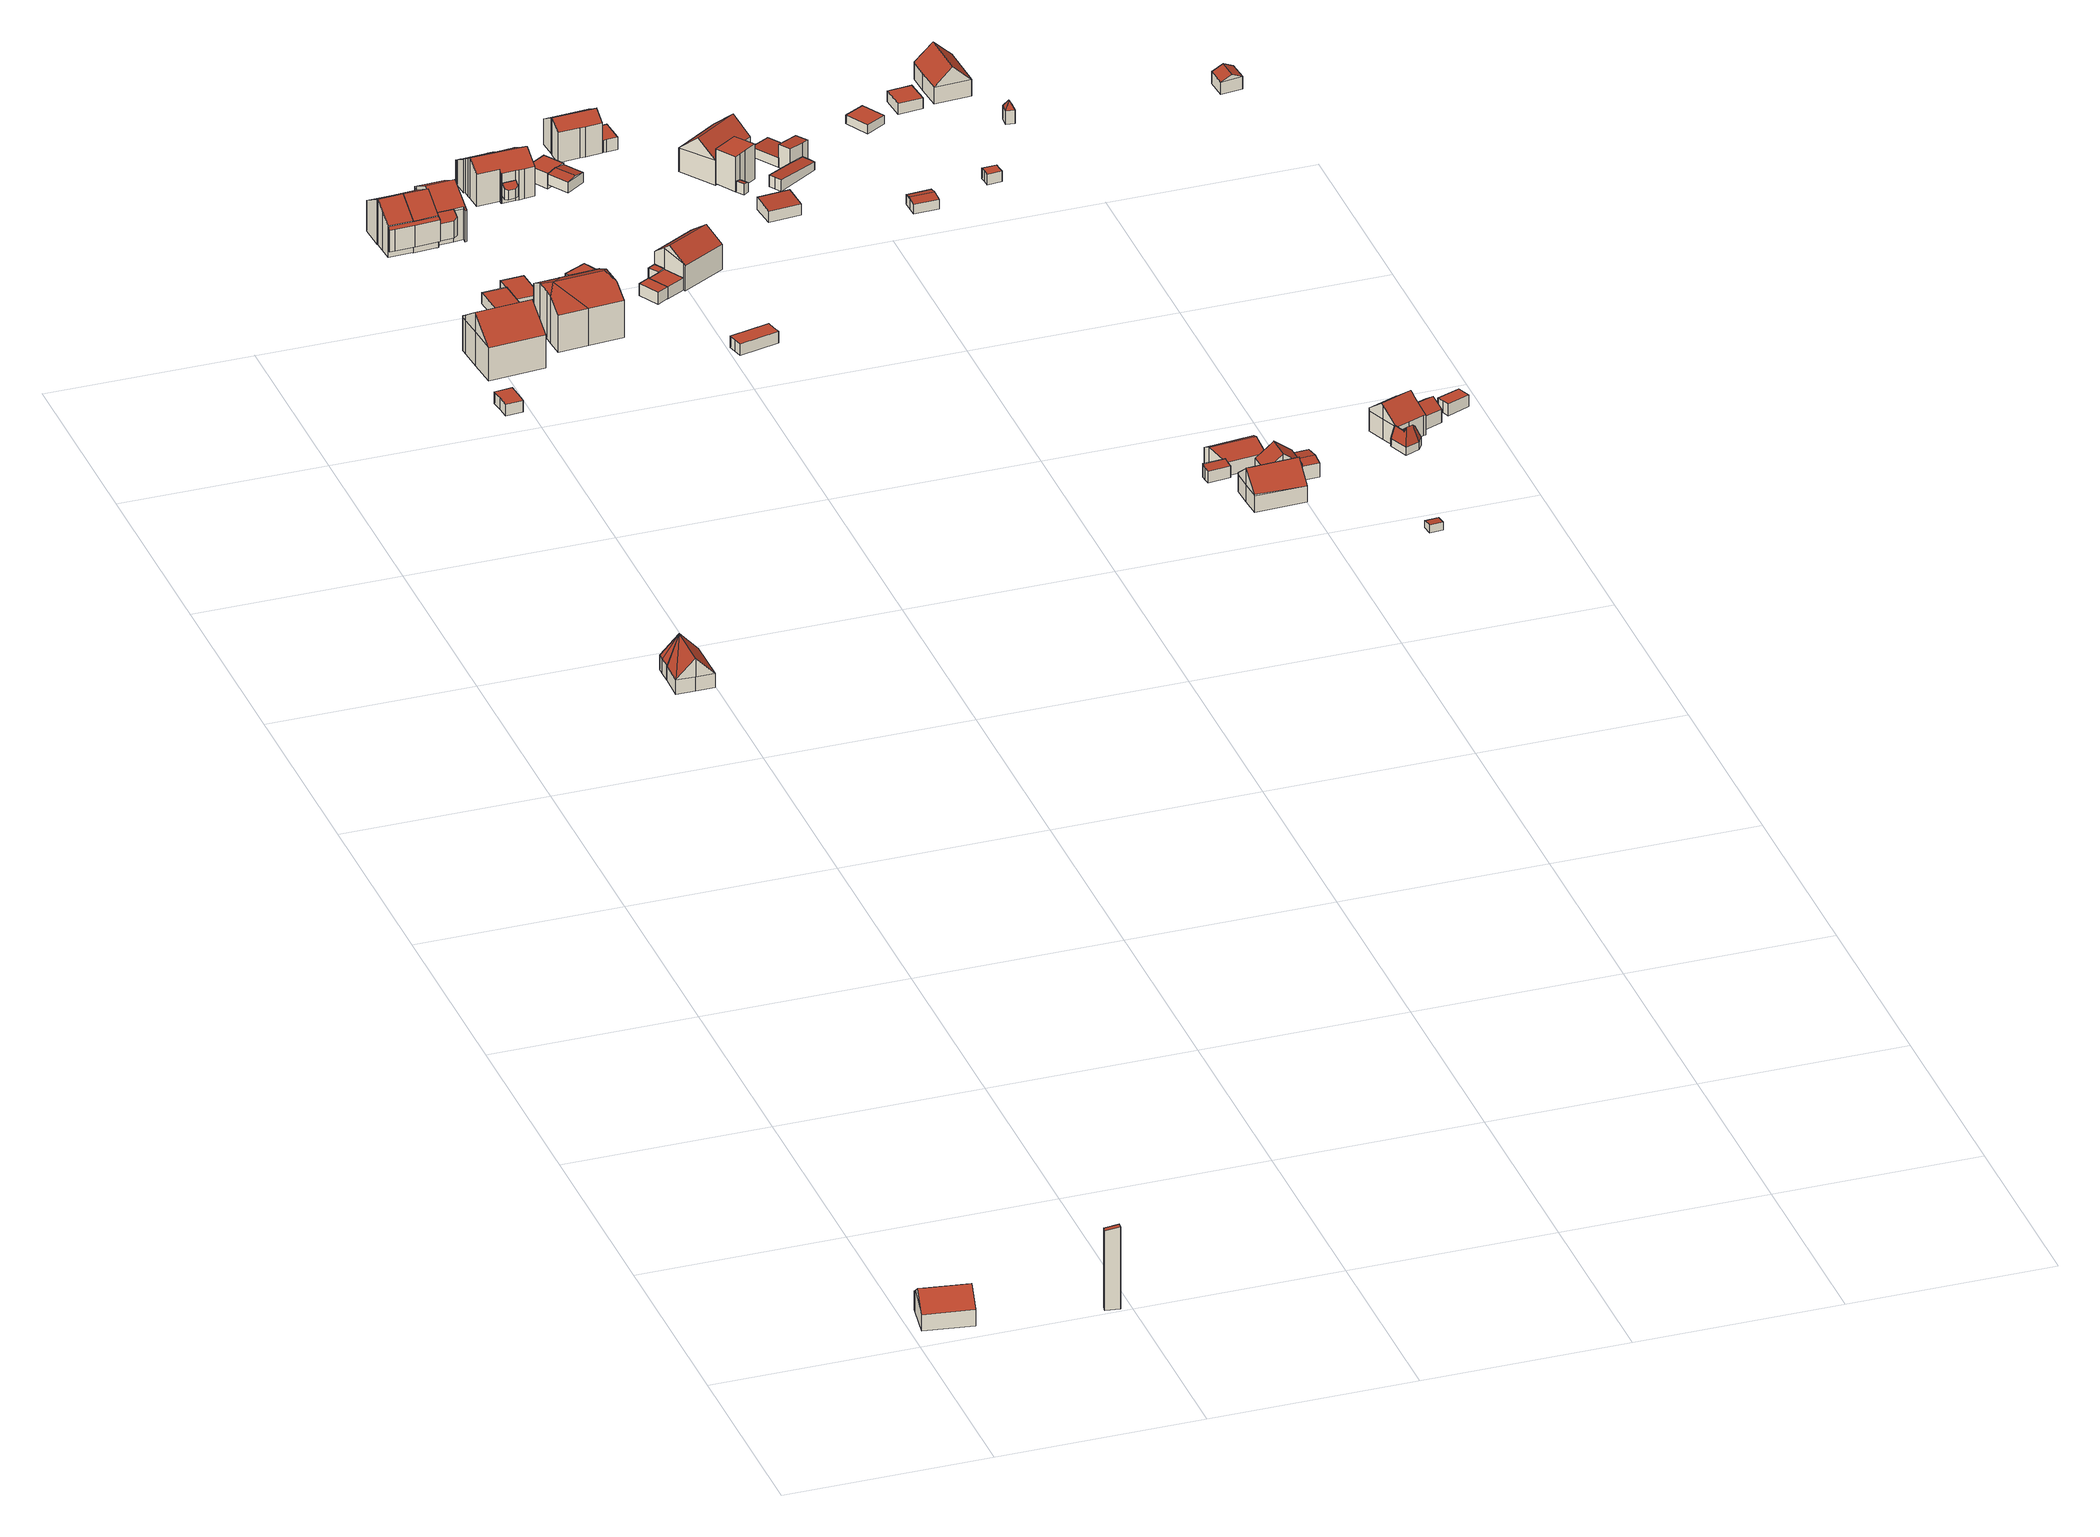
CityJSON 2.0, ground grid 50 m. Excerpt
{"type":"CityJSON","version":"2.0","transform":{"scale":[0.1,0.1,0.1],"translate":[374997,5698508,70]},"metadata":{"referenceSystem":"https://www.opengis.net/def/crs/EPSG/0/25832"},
"CityObjects":{
"building1":{"type":"Building","attributes":{"Gemeindeschluessel":"05911000","Geometrietyp2DReferenz":"3000","function":"31001_1010","roofType":"5000","measuredHeight":8.1,"storeysAboveGround":1},"address":[{"country":"Germany","locality":"Bochum","thoroughfareNumber":"151","thoroughfareName":"Rauendahlstr."}],"geometry":[{"type":"Solid","lod":"2","boundaries":[[[[0,1,2,3]],[[4,5,1,0]],[[6,7,5,4]],[[8,9,7,6]],[[3,2,9,8]],[[10,11,3,8]],[[6,4,0,11,10]],[[3,11,0]],[[6,10,8]],[[1,5,7,9,2]]]],"semantics":{"surfaces":[{"type":"WallSurface"},{"type":"RoofSurface"},{"type":"GroundSurface"}],"values":[[0,0,0,0,0,1,1,0,0,2]]}}]},
"building2":{"type":"Building","attributes":{"Gemeindeschluessel":"05911000","Geometrietyp2DReferenz":"3000","function":"31001_2523","roofType":"2100","measuredHeight":21.21},"geometry":[{"type":"Solid","lod":"2","boundaries":[[[[12,13,14,15]],[[16,17,13,12]],[[18,19,17,16]],[[15,14,19,18]],[[16,12,15,18]],[[13,17,19,14]]]],"semantics":{"surfaces":[{"type":"WallSurface"},{"type":"RoofSurface"},{"type":"GroundSurface"}],"values":[[0,0,0,0,1,2]]}}]},
"building3":{"type":"Building","attributes":{"Gemeindeschluessel":"05911000","Geometrietyp2DReferenz":"3000","function":"31001_1010","roofType":"5000","measuredHeight":8.54,"storeysAboveGround":1},"address":[{"country":"Germany","locality":"Bochum","thoroughfareNumber":"16","thoroughfareName":"Im Bergefeld"}],"geometry":[{"type":"Solid","lod":"2","boundaries":[[[[20,21,22,23]],[[24,25,21,20]],[[26,27,25,24]],[[28,29,27,26]],[[30,31,29,28]],[[32,33,31,30]],[[34,35,33,32]],[[36,37,35,34]],[[23,22,37,36]],[[38,23,36]],[[36,34,38]],[[38,34,32,39]],[[28,39,32,30]],[[39,28,26]],[[39,26,24]],[[39,24,20]],[[39,20,23]],[[23,38,39]],[[21,25,27,29,31,33,35,37,22]]]],"semantics":{"surfaces":[{"type":"WallSurface"},{"type":"RoofSurface"},{"type":"GroundSurface"}],"values":[[0,0,0,0,0,0,0,0,0,0,0,1,0,1,1,1,1,1,2]]}}]},
"building4":{"type":"Building","attributes":{"Gemeindeschluessel":"05911000","Geometrietyp2DReferenz":"3000","function":"31001_1313","roofType":"9999","measuredHeight":3,"storeysAboveGround":1},"geometry":[{"type":"Solid","lod":"2","boundaries":[[[[40,41,42,43,44,45]],[[43,46,47,44]],[[42,48,46,43]],[[41,49,48,42]],[[40,50,49,41]],[[45,51,50,40]],[[44,47,51,45]],[[46,48,49,50,51,47]]]],"semantics":{"surfaces":[{"type":"RoofSurface"},{"type":"WallSurface"},{"type":"GroundSurface"}],"values":[[0,1,1,1,1,1,1,2]]}}]},
"building5":{"type":"Building","attributes":{"Gemeindeschluessel":"05911000","Geometrietyp2DReferenz":"3000","function":"31001_1010","roofType":"3100","measuredHeight":13.69,"storeysAboveGround":2},"address":[{"country":"Germany","locality":"Bochum","thoroughfareNumber":"256","thoroughfareName":"Blankensteiner Str."}],"geometry":[{"type":"Solid","lod":"2","boundaries":[[[[52,53,54,55]],[[56,57,53,52]],[[58,59,57,56]],[[60,61,59,58]],[[62,63,61,60]],[[64,65,63,62]],[[66,67,65,64]],[[68,69,67,66]],[[55,54,69,68]],[[70,71,72,73,74,75,76]],[[77,74,73,78,60,58]],[[78,62,60]],[[78,73,72,64,62]],[[75,74,77,56,52]],[[77,58,56]],[[76,75,52,55]],[[72,71,66,64]],[[71,70,68,66]],[[70,76,55,68]],[[53,57,59,61,63,65,67,69,54]]]],"semantics":{"surfaces":[{"type":"WallSurface"},{"type":"RoofSurface"},{"type":"GroundSurface"}],"values":[[0,0,0,0,0,0,0,0,0,1,1,0,0,0,0,0,0,0,0,2]]}}]},
"building6":{"type":"Building","attributes":{"Gemeindeschluessel":"05911000","Geometrietyp2DReferenz":"3000","function":"31001_2463","roofType":"1000","measuredHeight":2.84,"storeysAboveGround":1},"geometry":[{"type":"Solid","lod":"2","boundaries":[[[[79,80,81,82]],[[83,84,80,79]],[[85,86,84,83]],[[87,88,86,85]],[[89,90,88,87]],[[82,81,90,89]],[[87,85,83,79,82,89]],[[80,84,86,88,90,81]]]],"semantics":{"surfaces":[{"type":"WallSurface"},{"type":"RoofSurface"},{"type":"GroundSurface"}],"values":[[0,0,0,0,0,0,1,2]]}}]},
"building7":{"type":"Building","attributes":{"Gemeindeschluessel":"05911000","Geometrietyp2DReferenz":"3000","function":"31001_1010","roofType":"3100","measuredHeight":11.72,"storeysAboveGround":2},"address":[{"country":"Germany","locality":"Bochum","thoroughfareNumber":"261","thoroughfareName":"Blankensteiner Str."}],"geometry":[{"type":"Solid","lod":"2","boundaries":[[[[91,92,93,94]],[[95,96,92,91]],[[97,98,96,95]],[[99,100,98,97]],[[101,102,100,99]],[[103,104,102,101]],[[105,106,104,103]],[[107,108,106,105]],[[94,93,108,107]],[[101,99,97,95,91,103]],[[94,107,105,103,91]],[[92,96,98,100,102,104,106,108,93]]]],"semantics":{"surfaces":[{"type":"WallSurface"},{"type":"RoofSurface"},{"type":"GroundSurface"}],"values":[[0,0,0,0,0,0,0,0,0,1,1,2]]}}]},
"building8":{"type":"Building","attributes":{"Gemeindeschluessel":"05911000","Geometrietyp2DReferenz":"3000","function":"51009_1610","roofType":"2100","measuredHeight":6.2},"geometry":[{"type":"Solid","lod":"2","boundaries":[[[[109,110,111,112]],[[113,114,110,109]],[[115,116,114,113]],[[117,118,116,115]],[[119,120,118,117]],[[121,122,120,119]],[[112,111,122,121]],[[119,117,115,113,109,112,121]],[[110,114,116,118,120,122,111]]]],"semantics":{"surfaces":[{"type":"WallSurface"},{"type":"RoofSurface"},{"type":"GroundSurface"}],"values":[[0,0,0,0,0,0,0,1,2]]}}]},
"building9":{"type":"Building","attributes":{"Gemeindeschluessel":"05911000","Geometrietyp2DReferenz":"3000","function":"31001_2463","roofType":"1000","measuredHeight":2.46,"storeysAboveGround":1},"geometry":[{"type":"Solid","lod":"2","boundaries":[[[[123,124,125,126]],[[127,128,124,123]],[[129,130,128,127]],[[126,125,130,129]],[[127,123,126,129]],[[124,128,130,125]]]],"semantics":{"surfaces":[{"type":"WallSurface"},{"type":"RoofSurface"},{"type":"GroundSurface"}],"values":[[0,0,0,0,1,2]]}}]},
"building10":{"type":"Building","attributes":{"Gemeindeschluessel":"05911000","Geometrietyp2DReferenz":"3000","function":"31001_1010","roofType":"5000","measuredHeight":11.9,"storeysAboveGround":2},"address":[{"country":"Germany","locality":"Bochum","thoroughfareNumber":"261a","thoroughfareName":"Blankensteiner Str."}],"geometry":[{"type":"Solid","lod":"2","boundaries":[[[[131,132,133,134]],[[135,136,132,131]],[[113,137,136,135]],[[101,138,137,113]],[[134,133,138,101]],[[139,103,113,135]],[[139,131,134,101,103]],[[113,103,101]],[[131,139,135]],[[132,136,137,138,133]]]],"semantics":{"surfaces":[{"type":"WallSurface"},{"type":"RoofSurface"},{"type":"GroundSurface"}],"values":[[0,0,0,0,0,1,1,0,0,2]]}}]},
"building11":{"type":"Building","attributes":{"Gemeindeschluessel":"05911000","Geometrietyp2DReferenz":"3000","function":"31001_1010","roofType":"2100","measuredHeight":5.93,"storeysAboveGround":1},"geometry":[{"type":"Solid","lod":"2","boundaries":[[[[140,141,142,143]],[[144,145,141,140]],[[146,147,145,144]],[[148,149,147,146]],[[150,151,149,148]],[[152,153,151,150]],[[154,155,153,152]],[[143,142,155,154]],[[152,150,148,146,144,140,143,154]],[[141,145,147,149,151,153,155,142]]]],"semantics":{"surfaces":[{"type":"WallSurface"},{"type":"RoofSurface"},{"type":"GroundSurface"}],"values":[[0,0,0,0,0,0,0,0,1,2]]}}]},
"building12":{"type":"Building","attributes":{"Gemeindeschluessel":"05911000","Geometrietyp2DReferenz":"3000","function":"31001_1010","roofType":"3300","measuredHeight":13.89,"storeysAboveGround":2},"address":[{"country":"Germany","locality":"Bochum","thoroughfareNumber":"258","thoroughfareName":"Blankensteiner Str."}],"geometry":[{"type":"Solid","lod":"2","boundaries":[[[[156,157,158,159]],[[160,161,157,156]],[[162,163,161,160]],[[164,165,163,162]],[[166,167,165,164]],[[168,169,167,166]],[[170,171,169,168]],[[172,173,171,170]],[[174,175,173,172]],[[176,177,175,174]],[[178,179,177,176]],[[180,181,179,178]],[[182,183,181,180]],[[184,185,183,182]],[[186,187,185,184]],[[159,158,187,186]],[[176,174,188,178]],[[159,186,189,156]],[[172,170,168,166,189,188,174]],[[164,162,160,156,189,166]],[[180,178,188,189,182]],[[184,182,189,186]],[[157,161,163,165,167,169,171,173,175,177,179,181,183,185,187,158]]]],"semantics":{"surfaces":[{"type":"WallSurface"},{"type":"RoofSurface"},{"type":"GroundSurface"}],"values":[[0,0,0,0,0,0,0,0,0,0,0,0,0,0,0,0,1,1,1,1,1,1,2]]}}]},
"building13":{"type":"Building","attributes":{"Gemeindeschluessel":"05911000","Geometrietyp2DReferenz":"3000","function":"31001_1010","roofType":"5000","measuredHeight":12.27,"storeysAboveGround":2},"address":[{"country":"Germany","locality":"Bochum","thoroughfareNumber":"261b","thoroughfareName":"Blankensteiner Str."}],"geometry":[{"type":"Solid","lod":"2","boundaries":[[[[190,191,192,193]],[[194,195,191,190]],[[196,197,195,194]],[[198,199,197,196]],[[200,201,199,198]],[[202,203,201,200]],[[204,205,203,202]],[[206,207,205,204]],[[146,208,207,206]],[[144,209,208,146]],[[210,211,209,144]],[[212,213,211,210]],[[214,215,213,212]],[[216,217,215,214]],[[193,192,217,216]],[[218,200,198,219,220,221,222,223,144,146,148,150]],[[224,225,226,227,221,220,228]],[[222,221,227,214,212]],[[227,226,216,214]],[[226,225,193,216]],[[225,224,190,193]],[[224,228,194,190]],[[228,220,219,196,194]],[[150,148,206,204]],[[148,146,206]],[[223,210,144]],[[223,222,212,210]],[[219,198,196]],[[218,202,200]],[[218,150,204,202]],[[191,195,197,199,201,203,205,207,208,209,211,213,215,217,192]]]],"semantics":{"surfaces":[{"type":"WallSurface"},{"type":"RoofSurface"},{"type":"GroundSurface"}],"values":[[0,0,0,0,0,0,0,0,0,0,0,0,0,0,0,1,1,0,0,0,0,0,0,0,0,0,0,0,0,0,2]]}}]},
"building14":{"type":"Building","attributes":{"Gemeindeschluessel":"05911000","Geometrietyp2DReferenz":"3000","function":"31001_2463","roofType":"1000","measuredHeight":2.85,"storeysAboveGround":1},"geometry":[{"type":"Solid","lod":"2","boundaries":[[[[229,230,231,232]],[[233,234,230,229]],[[235,236,234,233]],[[237,238,236,235]],[[232,231,238,237]],[[235,233,229,232,237]],[[230,234,236,238,231]]]],"semantics":{"surfaces":[{"type":"WallSurface"},{"type":"RoofSurface"},{"type":"GroundSurface"}],"values":[[0,0,0,0,0,1,2]]}}]},
"building15":{"type":"Building","attributes":{"Gemeindeschluessel":"05911000","Geometrietyp2DReferenz":"3000","function":"31001_2463","roofType":"1000","measuredHeight":3.05,"storeysAboveGround":1},"geometry":[{"type":"Solid","lod":"2","boundaries":[[[[239,240,241,242]],[[243,244,240,239]],[[245,246,244,243]],[[242,241,246,245]],[[243,239,242,245]],[[240,244,246,241]]]],"semantics":{"surfaces":[{"type":"WallSurface"},{"type":"RoofSurface"},{"type":"GroundSurface"}],"values":[[0,0,0,0,1,2]]}}]},
"building16":{"type":"Building","attributes":{"Gemeindeschluessel":"05911000","Geometrietyp2DReferenz":"3000","function":"31001_1010","roofType":"2100","measuredHeight":3.43,"storeysAboveGround":1},"geometry":[{"type":"Solid","lod":"2","boundaries":[[[[247,248,249,250]],[[251,252,248,247]],[[253,254,252,251]],[[255,256,254,253]],[[257,258,256,255]],[[250,249,258,257]],[[255,253,251,247,250,257]],[[248,252,254,256,258,249]]]],"semantics":{"surfaces":[{"type":"WallSurface"},{"type":"RoofSurface"},{"type":"GroundSurface"}],"values":[[0,0,0,0,0,0,1,2]]}}]},
"building17":{"type":"Building","attributes":{"Gemeindeschluessel":"05911000","Geometrietyp2DReferenz":"3000","function":"31001_1010","roofType":"2100","measuredHeight":7.32,"storeysAboveGround":1},"geometry":[{"type":"Solid","lod":"2","boundaries":[[[[259,260,261,262]],[[263,264,260,259]],[[265,266,264,263]],[[267,268,266,265]],[[269,270,268,267]],[[271,272,270,269]],[[273,274,272,271]],[[275,276,274,273]],[[277,278,276,275]],[[279,280,278,277]],[[281,282,280,279]],[[262,261,282,281]],[[279,277,275,273,271,269,267,265,263,259,262,281]],[[260,264,266,268,270,272,274,276,278,280,282,261]]]],"semantics":{"surfaces":[{"type":"WallSurface"},{"type":"RoofSurface"},{"type":"GroundSurface"}],"values":[[0,0,0,0,0,0,0,0,0,0,0,0,1,2]]}}]},
"building18":{"type":"Building","attributes":{"Gemeindeschluessel":"05911000","Geometrietyp2DReferenz":"3000","function":"31001_1010","roofType":"3100","measuredHeight":10.49,"storeysAboveGround":2},"address":[{"country":"Germany","locality":"Bochum","thoroughfareNumber":"263","thoroughfareName":"Blankensteiner Str."}],"geometry":[{"type":"Solid","lod":"2","boundaries":[[[[283,284,285,286]],[[263,287,284,283]],[[259,288,287,263]],[[262,289,288,259]],[[281,290,289,262]],[[291,292,290,281]],[[293,294,292,291]],[[295,296,294,293]],[[297,298,296,295]],[[299,300,298,297]],[[301,302,300,299]],[[303,304,302,301]],[[305,306,304,303]],[[307,308,306,305]],[[309,310,308,307]],[[311,312,310,309]],[[313,314,312,311]],[[315,316,314,313]],[[317,318,316,315]],[[319,320,318,317]],[[321,322,320,319]],[[323,324,322,321]],[[325,326,324,323]],[[286,285,326,325]],[[319,317,315,313,311,309,307,305,303,301,321]],[[299,297,295,293,291,281,262,259,263,283,286,325,323,321,301]],[[284,287,288,289,290,292,294,296,298,300,302,304,306,308,310,312,314,316,318,320,322,324,326,285]]]],"semantics":{"surfaces":[{"type":"WallSurface"},{"type":"RoofSurface"},{"type":"GroundSurface"}],"values":[[0,0,0,0,0,0,0,0,0,0,0,0,0,0,0,0,0,0,0,0,0,0,0,0,1,1,2]]}}]},
"building19":{"type":"Building","attributes":{"Gemeindeschluessel":"05911000","Geometrietyp2DReferenz":"3000","function":"51009_1610","roofType":"1000","measuredHeight":3.02},"geometry":[{"type":"Solid","lod":"2","boundaries":[[[[327,328,329,330]],[[331,332,328,327]],[[333,334,332,331]],[[330,329,334,333]],[[331,327,330,333]],[[328,332,334,329]]]],"semantics":{"surfaces":[{"type":"WallSurface"},{"type":"RoofSurface"},{"type":"GroundSurface"}],"values":[[0,0,0,0,1,2]]}}]},
"building20":{"type":"Building","attributes":{"Gemeindeschluessel":"05911000","Geometrietyp2DReferenz":"3000","function":"31001_1313","roofType":"9999","measuredHeight":3,"storeysAboveGround":1},"geometry":[{"type":"Solid","lod":"2","boundaries":[[[[335,336,337,338,339,340]],[[338,341,342,339]],[[337,343,341,338]],[[336,344,343,337]],[[335,345,344,336]],[[340,346,345,335]],[[339,342,346,340]],[[341,343,344,345,346,342]]]],"semantics":{"surfaces":[{"type":"RoofSurface"},{"type":"WallSurface"},{"type":"GroundSurface"}],"values":[[0,1,1,1,1,1,1,2]]}}]},
"building21":{"type":"Building","attributes":{"Gemeindeschluessel":"05911000","Geometrietyp2DReferenz":"3000","function":"31001_1010"},"address":[{"country":"Germany","locality":"Bochum","thoroughfareNumber":"264","thoroughfareName":"Blankensteiner Str."}],"children":["building21-1","building21-2"]},
"building21-1":{"type":"BuildingPart","attributes":{"roofType":"5000","measuredHeight":9.72,"storeysAboveGround":2},"parents":["building21"],"geometry":[{"type":"Solid","lod":"2","boundaries":[[[[347,348,349,350,351]],[[352,353,354,355,356]],[[357,358,353,352]],[[359,360,358,357]],[[351,350,360,359]],[[361,362,347,351,359]],[[361,357,352,356,362]],[[357,361,359]],[[347,362,356]],[[349,354,353,358,360,350]],[[348,347,356,355]],[[354,349,348,355]]]],"semantics":{"surfaces":[{"type":"WallSurface"},{"type":"RoofSurface"},{"type":"GroundSurface"},{"type":"ClosureSurface"}],"values":[[0,0,0,0,0,1,1,0,0,2,0,3]]}}]},
"building21-2":{"type":"BuildingPart","attributes":{"roofType":"1000","measuredHeight":3.1,"storeysAboveGround":2},"parents":["building21"],"geometry":[{"type":"Solid","lod":"2","boundaries":[[[[363,364,365,366]],[[367,368,364,363]],[[355,354,368,367]],[[366,365,349,348]],[[355,367,363,366,348]],[[364,368,354,349,365]],[[354,355,348,349]]]],"semantics":{"surfaces":[{"type":"WallSurface"},{"type":"RoofSurface"},{"type":"GroundSurface"},{"type":"ClosureSurface"}],"values":[[0,0,0,0,1,2,3]]}}]},
"building22":{"type":"Building","attributes":{"Gemeindeschluessel":"05911000","Geometrietyp2DReferenz":"3000","function":"31001_2463","roofType":"1000","measuredHeight":4.06,"storeysAboveGround":1},"geometry":[{"type":"Solid","lod":"2","boundaries":[[[[369,370,371,372]],[[373,374,370,369]],[[375,376,374,373]],[[372,371,376,375]],[[373,369,372,375]],[[370,374,376,371]]]],"semantics":{"surfaces":[{"type":"WallSurface"},{"type":"RoofSurface"},{"type":"GroundSurface"}],"values":[[0,0,0,0,1,2]]}}]},
"building23":{"type":"Building","attributes":{"Gemeindeschluessel":"05911000","Geometrietyp2DReferenz":"3000","function":"51009_1610","roofType":"3100","measuredHeight":3.13},"geometry":[{"type":"Solid","lod":"2","boundaries":[[[[377,378,379,380]],[[381,382,378,377]],[[383,384,382,381]],[[380,379,384,383]],[[377,385,381]],[[383,386,380]],[[380,386,385,377]],[[381,385,386,383]],[[378,382,384,379]]]],"semantics":{"surfaces":[{"type":"WallSurface"},{"type":"RoofSurface"},{"type":"GroundSurface"}],"values":[[0,0,0,0,0,0,1,1,2]]}}]},
"building24":{"type":"Building","attributes":{"Gemeindeschluessel":"05911000","Geometrietyp2DReferenz":"3000","function":"31001_1010","roofType":"3100","measuredHeight":9.85,"storeysAboveGround":2},"address":[{"country":"Germany","locality":"Bochum","thoroughfareNumber":"265","thoroughfareName":"Blankensteiner Str."}],"geometry":[{"type":"Solid","lod":"2","boundaries":[[[[387,388,389,390]],[[391,392,388,387]],[[393,394,392,391]],[[395,396,394,393]],[[397,398,396,395]],[[399,400,398,397]],[[401,402,400,399]],[[403,404,402,401]],[[405,406,404,403]],[[407,408,406,405]],[[409,410,408,407]],[[390,389,410,409]],[[403,401,399,397,395,393,391,405]],[[387,390,409,407,405,391]],[[388,392,394,396,398,400,402,404,406,408,410,389]]]],"semantics":{"surfaces":[{"type":"WallSurface"},{"type":"RoofSurface"},{"type":"GroundSurface"}],"values":[[0,0,0,0,0,0,0,0,0,0,0,0,1,1,2]]}}]},
"building25":{"type":"Building","attributes":{"Gemeindeschluessel":"05911000","Geometrietyp2DReferenz":"3000","function":"31001_2463","roofType":"1000","measuredHeight":3.24,"storeysAboveGround":1},"geometry":[{"type":"Solid","lod":"2","boundaries":[[[[411,412,413,414]],[[415,416,412,411]],[[417,418,416,415]],[[419,420,418,417]],[[421,422,420,419]],[[423,424,422,421]],[[425,426,424,423]],[[414,413,426,425]],[[423,421,419,417,415,411,414,425]],[[412,416,418,420,422,424,426,413]]]],"semantics":{"surfaces":[{"type":"WallSurface"},{"type":"RoofSurface"},{"type":"GroundSurface"}],"values":[[0,0,0,0,0,0,0,0,1,2]]}}]},
"building26":{"type":"Building","attributes":{"Gemeindeschluessel":"05911000","Geometrietyp2DReferenz":"3000","function":"31001_1010"},"children":["building26-1","building26-2"]},
"building26-1":{"type":"BuildingPart","attributes":{"roofType":"9999","measuredHeight":9},"parents":["building26"],"geometry":[{"type":"Solid","lod":"2","boundaries":[[[[427,428,429,430,431,432,433]],[[431,434,435,432]],[[430,436,434,431]],[[429,437,436,430]],[[428,438,437,429]],[[427,439,440,438,428]],[[439,427,433,441]],[[432,435,442,441,433]],[[442,440,439,441]],[[434,436,437,438,440,442,435]]]],"semantics":{"surfaces":[{"type":"RoofSurface"},{"type":"WallSurface"},{"type":"GroundSurface"}],"values":[[0,1,1,1,1,1,1,1,1,2]]}}]},
"building26-2":{"type":"BuildingPart","attributes":{"roofType":"2100","measuredHeight":2.75},"parents":["building26"],"geometry":[{"type":"Solid","lod":"2","boundaries":[[[[443,444,440,439]],[[445,446,444,443]],[[441,442,446,445]],[[443,439,441,445]],[[440,444,446,442]],[[440,442,441,439]]]],"semantics":{"surfaces":[{"type":"WallSurface"},{"type":"RoofSurface"},{"type":"GroundSurface"},{"type":"ClosureSurface"}],"values":[[0,0,0,1,2,3]]}}]},
"building27":{"type":"Building","attributes":{"Gemeindeschluessel":"05911000","Geometrietyp2DReferenz":"3000","function":"31001_1010","roofType":"5000","measuredHeight":10.55,"storeysAboveGround":1},"address":[{"country":"Germany","locality":"Bochum","thoroughfareNumber":"266","thoroughfareName":"Blankensteiner Str."}],"geometry":[{"type":"Solid","lod":"2","boundaries":[[[[447,448,449,450]],[[451,452,448,447]],[[453,454,452,451]],[[455,456,454,453]],[[450,449,456,455]],[[457,447,450,458]],[[451,457,458,455,453]],[[447,457,451]],[[455,458,450]],[[448,452,454,456,449]]]],"semantics":{"surfaces":[{"type":"WallSurface"},{"type":"RoofSurface"},{"type":"GroundSurface"}],"values":[[0,0,0,0,0,1,1,0,0,2]]}}]},
"building28":{"type":"Building","attributes":{"Gemeindeschluessel":"05911000","Geometrietyp2DReferenz":"3000","function":"31001_2463","roofType":"2100","measuredHeight":3.22,"storeysAboveGround":1},"geometry":[{"type":"Solid","lod":"2","boundaries":[[[[459,460,461,462]],[[463,464,460,459]],[[465,466,464,463]],[[462,461,466,465]],[[463,459,462,465]],[[460,464,466,461]]]],"semantics":{"surfaces":[{"type":"WallSurface"},{"type":"RoofSurface"},{"type":"GroundSurface"}],"values":[[0,0,0,0,1,2]]}}]},
"building29":{"type":"Building","attributes":{"Gemeindeschluessel":"05911000","Geometrietyp2DReferenz":"3000","function":"31001_2463","roofType":"1000","measuredHeight":2.34,"storeysAboveGround":1},"geometry":[{"type":"Solid","lod":"2","boundaries":[[[[467,468,469,470]],[[471,472,468,467]],[[473,474,472,471]],[[475,476,474,473]],[[477,478,476,475]],[[470,469,478,477]],[[475,473,471,467,470,477]],[[468,472,474,476,478,469]]]],"semantics":{"surfaces":[{"type":"WallSurface"},{"type":"RoofSurface"},{"type":"GroundSurface"}],"values":[[0,0,0,0,0,0,1,2]]}}]},
"building30":{"type":"Building","attributes":{"Gemeindeschluessel":"05911000","Geometrietyp2DReferenz":"3000","function":"31001_2723","roofType":"2100","measuredHeight":3,"storeysAboveGround":1},"geometry":[{"type":"Solid","lod":"2","boundaries":[[[[479,480,481,482]],[[483,484,480,479]],[[485,486,484,483]],[[487,488,486,485]],[[489,490,488,487]],[[491,492,490,489]],[[482,481,492,491]],[[489,487,485,483,479,482,491]],[[480,484,486,488,490,492,481]]]],"semantics":{"surfaces":[{"type":"WallSurface"},{"type":"RoofSurface"},{"type":"GroundSurface"}],"values":[[0,0,0,0,0,0,0,1,2]]}}]},
"building31":{"type":"Building","attributes":{"Gemeindeschluessel":"05911000","Geometrietyp2DReferenz":"3000","function":"31001_2463","roofType":"2100","measuredHeight":2.54,"storeysAboveGround":1},"geometry":[{"type":"Solid","lod":"2","boundaries":[[[[493,494,495,496]],[[497,498,494,493]],[[499,500,498,497]],[[496,495,500,499]],[[497,493,496,499]],[[494,498,500,495]]]],"semantics":{"surfaces":[{"type":"WallSurface"},{"type":"RoofSurface"},{"type":"GroundSurface"}],"values":[[0,0,0,0,1,2]]}}]},
"building32":{"type":"Building","attributes":{"Gemeindeschluessel":"05911000","Geometrietyp2DReferenz":"3000","function":"51009_1610","roofType":"2100","measuredHeight":6},"geometry":[{"type":"Solid","lod":"2","boundaries":[[[[501,494,502,503]],[[504,495,494,501]],[[505,506,495,504]],[[507,508,506,505]],[[503,502,508,507]],[[505,504,501,503,507]],[[494,495,506,508,502]]]],"semantics":{"surfaces":[{"type":"WallSurface"},{"type":"RoofSurface"},{"type":"GroundSurface"}],"values":[[0,0,0,0,0,1,2]]}}]},
"building33":{"type":"Building","attributes":{"Gemeindeschluessel":"05911000","Geometrietyp2DReferenz":"3000","function":"31001_1313","roofType":"2100","measuredHeight":3.42,"storeysAboveGround":1},"geometry":[{"type":"Solid","lod":"2","boundaries":[[[[509,510,511,512]],[[513,514,510,509]],[[515,516,514,513]],[[517,518,516,515]],[[519,520,518,517]],[[512,511,520,519]],[[517,515,513,509,512,519]],[[510,514,516,518,520,511]]]],"semantics":{"surfaces":[{"type":"WallSurface"},{"type":"RoofSurface"},{"type":"GroundSurface"}],"values":[[0,0,0,0,0,0,1,2]]}}]},
"building34":{"type":"Building","attributes":{"Gemeindeschluessel":"05911000","Geometrietyp2DReferenz":"3000","function":"31001_1010","roofType":"5000","measuredHeight":8.72,"storeysAboveGround":1},"address":[{"country":"Germany","locality":"Bochum","thoroughfareNumber":"31","thoroughfareName":"Im Bergefeld"}],"geometry":[{"type":"Solid","lod":"2","boundaries":[[[[521,522,523,524]],[[525,526,522,521]],[[527,528,526,525]],[[529,530,528,527]],[[531,532,530,529]],[[533,534,532,531]],[[535,536,534,533]],[[537,538,536,535]],[[524,523,538,537]],[[531,539,540,541,542]],[[543,544,545,546,541,540,547,548]],[[548,547,527,525]],[[547,540,539,529,527]],[[542,541,546,535,533]],[[546,545,537,535]],[[545,544,524,537]],[[544,543,521,524]],[[543,548,525,521]],[[539,531,529]],[[542,533,531]],[[522,526,528,530,532,534,536,538,523]]]],"semantics":{"surfaces":[{"type":"WallSurface"},{"type":"RoofSurface"},{"type":"GroundSurface"}],"values":[[0,0,0,0,0,0,0,0,0,1,1,0,0,0,0,0,0,0,0,0,2]]}}]},
"building35":{"type":"Building","attributes":{"Gemeindeschluessel":"05911000","Geometrietyp2DReferenz":"3000","function":"31001_1313","roofType":"5000","measuredHeight":2.84,"storeysAboveGround":1},"geometry":[{"type":"Solid","lod":"2","boundaries":[[[[549,550,551,552]],[[553,554,550,549]],[[555,556,554,553]],[[557,558,556,555]],[[559,560,558,557]],[[552,551,560,559]],[[553,561,562,563,564,555]],[[562,552,559,563]],[[564,563,559,557]],[[564,557,555]],[[561,553,549]],[[562,561,549,552]],[[550,554,556,558,560,551]]]],"semantics":{"surfaces":[{"type":"WallSurface"},{"type":"RoofSurface"},{"type":"GroundSurface"}],"values":[[0,0,0,0,0,0,1,1,0,0,0,0,2]]}}]},
"building36":{"type":"Building","attributes":{"Gemeindeschluessel":"05911000","Geometrietyp2DReferenz":"3000","function":"51009_1610","roofType":"3100","measuredHeight":5.08},"geometry":[{"type":"Solid","lod":"2","boundaries":[[[[565,566,567,568]],[[569,570,566,565]],[[571,572,570,569]],[[573,574,572,571]],[[575,576,574,573]],[[577,578,576,575]],[[579,580,578,577]],[[568,567,580,579]],[[573,571,569,575]],[[565,568,579,577,575,569]],[[566,570,572,574,576,578,580,567]]]],"semantics":{"surfaces":[{"type":"WallSurface"},{"type":"RoofSurface"},{"type":"GroundSurface"}],"values":[[0,0,0,0,0,0,0,0,1,1,2]]}}]},
"building37":{"type":"Building","attributes":{"Gemeindeschluessel":"05911000","Geometrietyp2DReferenz":"3000","function":"31001_1010","roofType":"5000","measuredHeight":7.75,"storeysAboveGround":1},"geometry":[{"type":"Solid","lod":"2","boundaries":[[[[581,582,583,584]],[[585,586,582,581]],[[587,588,586,585]],[[589,590,588,587]],[[591,592,590,589]],[[593,594,592,591]],[[595,596,594,593]],[[584,583,596,595]],[[597,598,599,600,601,602]],[[595,593,603,599,598,604]],[[600,599,603,591,589]],[[603,593,591]],[[604,598,597,581,584]],[[604,584,595]],[[601,600,589,587]],[[602,601,587,585]],[[597,602,585,581]],[[582,586,588,590,592,594,596,583]]]],"semantics":{"surfaces":[{"type":"WallSurface"},{"type":"RoofSurface"},{"type":"GroundSurface"}],"values":[[0,0,0,0,0,0,0,0,1,1,0,0,0,0,0,0,0,2]]}}]},
"building38":{"type":"Building","attributes":{"Gemeindeschluessel":"05911000","Geometrietyp2DReferenz":"3000","function":"31001_2463","roofType":"1000","measuredHeight":2.27,"storeysAboveGround":1},"geometry":[{"type":"Solid","lod":"2","boundaries":[[[[605,606,607,608]],[[609,610,606,605]],[[611,612,610,609]],[[608,607,612,611]],[[609,605,608,611]],[[606,610,612,607]]]],"semantics":{"surfaces":[{"type":"WallSurface"},{"type":"RoofSurface"},{"type":"GroundSurface"}],"values":[[0,0,0,0,1,2]]}}]},
"building39":{"type":"Building","attributes":{"Gemeindeschluessel":"05911000","Geometrietyp2DReferenz":"3000","function":"31001_2463","roofType":"3100","measuredHeight":4.2,"storeysAboveGround":1},"geometry":[{"type":"Solid","lod":"2","boundaries":[[[[613,614,615,616]],[[617,618,614,613]],[[619,620,618,617]],[[616,615,620,619]],[[613,621,617]],[[619,622,616]],[[616,622,621,613]],[[617,621,622,619]],[[614,618,620,615]]]],"semantics":{"surfaces":[{"type":"WallSurface"},{"type":"RoofSurface"},{"type":"GroundSurface"}],"values":[[0,0,0,0,0,0,1,1,2]]}}]},
"building40":{"type":"Building","attributes":{"Gemeindeschluessel":"05911000","Geometrietyp2DReferenz":"3000","function":"31001_1313","roofType":"1000","measuredHeight":2.66,"storeysAboveGround":1},"geometry":[{"type":"Solid","lod":"2","boundaries":[[[[623,624,625,626]],[[627,628,624,623]],[[629,630,628,627]],[[631,632,630,629]],[[633,634,632,631]],[[626,625,634,633]],[[631,629,627,623,626,633]],[[624,628,630,632,634,625]]]],"semantics":{"surfaces":[{"type":"WallSurface"},{"type":"RoofSurface"},{"type":"GroundSurface"}],"values":[[0,0,0,0,0,0,1,2]]}}]},
"building41":{"type":"Building","attributes":{"Gemeindeschluessel":"05911000","Geometrietyp2DReferenz":"3000","function":"31001_2463","roofType":"1000","measuredHeight":2.72,"storeysAboveGround":1},"geometry":[{"type":"Solid","lod":"2","boundaries":[[[[635,636,637,638]],[[639,640,636,635]],[[641,642,640,639]],[[638,637,642,641]],[[639,635,638,641]],[[636,640,642,637]]]],"semantics":{"surfaces":[{"type":"WallSurface"},{"type":"RoofSurface"},{"type":"GroundSurface"}],"values":[[0,0,0,0,1,2]]}}]},
"building42":{"type":"Building","attributes":{"Gemeindeschluessel":"05911000","Geometrietyp2DReferenz":"3000","function":"31001_2723","roofType":"2100","measuredHeight":2.09,"storeysAboveGround":1},"geometry":[{"type":"Solid","lod":"2","boundaries":[[[[643,644,645,646]],[[647,648,644,643]],[[649,650,648,647]],[[646,645,650,649]],[[647,643,646,649]],[[644,648,650,645]]]],"semantics":{"surfaces":[{"type":"WallSurface"},{"type":"RoofSurface"},{"type":"GroundSurface"}],"values":[[0,0,0,0,1,2]]}}]},
"building43":{"type":"Building","attributes":{"Gemeindeschluessel":"05911000","Geometrietyp2DReferenz":"3000","function":"31001_1010","roofType":"5000","measuredHeight":8.55,"storeysAboveGround":1},"address":[{"country":"Germany","locality":"Bochum","thoroughfareNumber":"272a","thoroughfareName":"Blankensteiner Str."}],"geometry":[{"type":"Solid","lod":"2","boundaries":[[[[651,652,653,654]],[[655,656,652,651]],[[657,658,656,655]],[[659,660,658,657]],[[661,662,660,659]],[[654,653,662,661]],[[663,664,654,661,659,665]],[[666,663,665,667,668]],[[668,667,657,655]],[[667,665,659,657]],[[666,668,655,651]],[[664,663,666,651,654]],[[652,656,658,660,662,653]]]],"semantics":{"surfaces":[{"type":"WallSurface"},{"type":"RoofSurface"},{"type":"GroundSurface"}],"values":[[0,0,0,0,0,0,1,1,0,0,0,0,2]]}}]},
"building44":{"type":"Building","attributes":{"Gemeindeschluessel":"05911000","Geometrietyp2DReferenz":"3000","function":"31001_1010"},"children":["building44-1","building44-2"]},
"building44-1":{"type":"BuildingPart","attributes":{"roofType":"3100","measuredHeight":3.59,"storeysAboveGround":1},"parents":["building44"],"geometry":[{"type":"Solid","lod":"2","boundaries":[[[[669,670,671,672]],[[673,674,675,670,669]],[[669,676,673]],[[677,678,679,672]],[[672,679,676,669]],[[673,676,679,678]],[[670,675,680,671]],[[674,673,678,681]],[[680,675,674,681]],[[681,678,677]],[[671,680,681,677,672]]]],"semantics":{"surfaces":[{"type":"WallSurface"},{"type":"RoofSurface"},{"type":"GroundSurface"},{"type":"ClosureSurface"}],"values":[[0,0,0,0,1,1,2,0,3,0,3]]}}]},
"building44-2":{"type":"BuildingPart","attributes":{"roofType":"5000","measuredHeight":5.95,"storeysAboveGround":1},"parents":["building44"],"geometry":[{"type":"Solid","lod":"2","boundaries":[[[[682,683,684,685]],[[686,672,671,683,682]],[[687,688,675,674]],[[689,690,688,687]],[[691,692,690,689]],[[685,684,692,691]],[[693,691,689,694]],[[694,689,687,695]],[[687,674,695]],[[693,694,695,674,681,696]],[[696,681,677,686,697]],[[697,686,682]],[[682,685,697]],[[696,697,685,691,693]],[[683,671,680,675,688,690,692,684]],[[672,686,677]],[[671,672,677,681,680]],[[680,681,674,675]]]],"semantics":{"surfaces":[{"type":"WallSurface"},{"type":"RoofSurface"},{"type":"GroundSurface"},{"type":"ClosureSurface"}],"values":[[0,0,0,0,0,0,1,1,1,1,1,0,0,1,2,0,3,3]]}}]},
"building45":{"type":"Building","attributes":{"Gemeindeschluessel":"05911000","Geometrietyp2DReferenz":"3000","function":"31001_1313","roofType":"5000","measuredHeight":5.39,"storeysAboveGround":1},"geometry":[{"type":"Solid","lod":"2","boundaries":[[[[698,699,700,701]],[[702,703,699,698]],[[704,705,703,702]],[[701,700,705,704]],[[706,704,702,707]],[[702,698,707]],[[707,698,701,706]],[[701,704,706]],[[699,703,705,700]]]],"semantics":{"surfaces":[{"type":"WallSurface"},{"type":"RoofSurface"},{"type":"GroundSurface"}],"values":[[0,0,0,0,1,1,1,1,2]]}}]},
"building46":{"type":"Building","attributes":{"Gemeindeschluessel":"05911000","Geometrietyp2DReferenz":"3000","function":"31001_1010","roofType":"3100","measuredHeight":9.07,"storeysAboveGround":1},"address":[{"country":"Germany","locality":"Bochum","thoroughfareNumber":"35","thoroughfareName":"Im Bergefeld"}],"geometry":[{"type":"Solid","lod":"2","boundaries":[[[[708,709,710,711]],[[712,713,709,708]],[[714,715,713,712]],[[716,717,715,714]],[[718,719,717,716]],[[720,721,719,718]],[[722,723,721,720]],[[724,725,723,722]],[[726,727,725,724]],[[728,729,727,726]],[[730,731,729,728]],[[732,733,731,730]],[[711,710,733,732]],[[734,735,736,737,738,739]],[[724,722,720,740,741,742,736,735,743,728,726]],[[743,730,728]],[[743,735,734,732,730]],[[737,736,742,714,712]],[[742,741,716,714]],[[741,740,718,716]],[[740,720,718]],[[738,737,712,708]],[[739,738,708,711]],[[734,739,711,732]],[[709,713,715,717,719,721,723,725,727,729,731,733,710]]]],"semantics":{"surfaces":[{"type":"WallSurface"},{"type":"RoofSurface"},{"type":"GroundSurface"}],"values":[[0,0,0,0,0,0,0,0,0,0,0,0,0,1,1,0,0,0,0,0,0,0,0,0,2]]}}]},
"building47":{"type":"Building","attributes":{"Gemeindeschluessel":"05911000","Geometrietyp2DReferenz":"3000","function":"31001_1010","roofType":"5000","measuredHeight":5.34,"storeysAboveGround":1},"geometry":[{"type":"Solid","lod":"2","boundaries":[[[[744,745,746,747]],[[748,749,745,744]],[[750,751,749,748]],[[752,753,751,750]],[[754,755,753,752]],[[756,757,755,754]],[[747,746,757,756]],[[758,759,760,761,762]],[[762,761,763,750,748,764]],[[763,761,760,754,752]],[[763,752,750]],[[764,748,744]],[[758,762,764,744,747]],[[760,759,756,754]],[[759,758,747,756]],[[745,749,751,753,755,757,746]]]],"semantics":{"surfaces":[{"type":"WallSurface"},{"type":"RoofSurface"},{"type":"GroundSurface"}],"values":[[0,0,0,0,0,0,0,1,1,0,0,0,0,0,0,2]]}}]},
"building48":{"type":"Building","attributes":{"Gemeindeschluessel":"05911000","Geometrietyp2DReferenz":"3000","function":"31001_1313","roofType":"9999","measuredHeight":3,"storeysAboveGround":1},"geometry":[{"type":"Solid","lod":"2","boundaries":[[[[765,766,767,768,769,770]],[[768,771,772,769]],[[767,773,771,768]],[[766,774,773,767]],[[765,775,774,766]],[[770,776,775,765]],[[769,772,776,770]],[[771,773,774,775,776,772]]]],"semantics":{"surfaces":[{"type":"RoofSurface"},{"type":"WallSurface"},{"type":"GroundSurface"}],"values":[[0,1,1,1,1,1,1,2]]}}]},
"building49":{"type":"Building","attributes":{"Gemeindeschluessel":"05911000","Geometrietyp2DReferenz":"3000","function":"51009_1611","roofType":"3100","measuredHeight":4.5},"geometry":[{"type":"Solid","lod":"2","boundaries":[[[[777,778,779,780]],[[781,782,778,777]],[[783,784,782,781]],[[780,779,784,783]],[[777,785,781]],[[783,786,780]],[[780,786,785,777]],[[781,785,786,783]],[[778,782,784,779]]]],"semantics":{"surfaces":[{"type":"WallSurface"},{"type":"RoofSurface"},{"type":"GroundSurface"}],"values":[[0,0,0,0,0,0,1,1,2]]}}]}
},
"vertices":[
[39,145,64],[39,145,8],[26,64,8],[26,64,50],[41,158,55],[41,158,8],[161,139,55],[161,139,8],[147,46,50],[147,46,8],[154,94,89],[34,113,89],
[474,17,224],[474,17,12],[439,22,12],[439,22,218],[472,3,224],[472,3,12],[437,8,218],[437,8,12],
[49,1852,706],[49,1852,669],[48,1790,669],[48,1790,706],[49,1855,706],[49,1855,669],[49,1885,706],[49,1885,669],[49,1903,706],[49,1903,669],[95,1902,706],[95,1902,669],[140,1902,706],[140,1902,669],[140,1789,706],[140,1789,669],[94,1789,706],[94,1789,669],[94,1789,754],[95,1902,754],
[15,2846,824],[57,2850,824],[55,2880,824],[52,2909,824],[9,2905,824],[12,2876,824],[52,2909,794],[9,2905,794],[55,2880,794],[57,2850,794],[15,2846,794],[12,2876,794],
[157,3161,875],[157,3161,789],[68,3154,789],[68,3154,875],[163,3090,875],[163,3090,789],[169,3019,875],[169,3019,789],[31,3008,875],[31,3008,789],[25,3079,875],[25,3079,789],[21,3134,875],[21,3134,789],[20,3147,875],[20,3147,789],[20,3150,875],[20,3150,789],[20,3150,879],[20,3147,882],[21,3134,890],[25,3082,926],[163,3093,926],[157,3161,879],[68,3154,879],[163,3090,924],[25,3079,924],
[123,3319,822],[123,3319,794],[135,3178,794],[135,3178,822],[183,3323,822],[183,3323,794],[190,3234,822],[190,3234,794],[193,3183,822],[193,3183,794],[156,3180,822],[156,3180,794],
[11,3697,870],[11,3697,752],[12,3673,752],[12,3673,855],[10,3700,868],[10,3700,752],[7,3762,831],[7,3762,752],[67,3765,830],[67,3765,752],[71,3703,868],[71,3703,752],[71,3700,870],[71,3700,752],[74,3641,834],[74,3641,752],[14,3639,834],[14,3639,752],
[14,3639,833],[14,3639,772],[15,3629,772],[15,3629,828],[74,3641,833],[74,3641,772],[134,3644,834],[134,3644,772],[135,3634,828],[135,3634,772],[75,3631,828],[75,3631,772],[27,3629,828],[27,3629,772],
[238,3366,817],[238,3366,792],[181,3362,792],[181,3362,817],[245,3278,817],[245,3278,792],[187,3274,817],[187,3274,792],
[127,3769,831],[127,3769,751],[67,3765,751],[67,3765,831],[134,3644,833],[134,3644,751],[74,3641,751],[71,3703,751],[131,3704,870],
[134,3644,824],[134,3644,774],[135,3634,774],[135,3634,818],[134,3650,827],[134,3650,774],[137,3650,827],[137,3650,774],[137,3660,833],[137,3660,774],[176,3662,833],[176,3662,774],[178,3643,821],[178,3643,774],[168,3636,818],[168,3636,774],
[222,3208,890],[222,3208,768],[225,3173,768],[225,3173,890],[220,3245,869],[220,3245,768],[284,3250,869],[284,3250,768],[283,3256,866],[283,3256,768],[290,3256,866],[290,3256,768],[314,3258,866],[314,3258,768],[314,3252,869],[314,3252,768],[378,3257,869],[378,3257,768],[381,3219,890],[381,3219,768],[383,3186,890],[383,3186,768],[385,3160,890],[385,3160,768],[388,3118,864],[388,3118,768],[302,3112,864],[302,3112,768],[229,3106,864],[229,3106,768],[226,3148,890],[226,3148,768],[366,3186,907],[242,3177,907],
[200,3726,827],[200,3726,747],[197,3786,747],[197,3786,827],[200,3724,827],[200,3724,747],[204,3655,827],[204,3655,747],[204,3654,827],[204,3654,747],[201,3654,827],[201,3654,747],[200,3664,827],[200,3664,747],[176,3662,827],[176,3662,747],[137,3660,827],[137,3660,747],[137,3650,747],[134,3650,747],[133,3660,827],[133,3660,747],[131,3706,827],[131,3706,747],[127,3769,827],[127,3769,747],[127,3782,827],[127,3782,747],[200,3664,833],[204,3655,828],[200,3723,869],[130,3719,869],[131,3706,862],[133,3660,833],[200,3726,867],[197,3786,832],[127,3782,832],[127,3769,840],[200,3724,869],
[386,3382,810],[386,3382,781],[332,3355,781],[332,3355,810],[393,3367,810],[393,3367,781],[412,3328,810],[412,3328,781],[359,3302,810],[359,3302,781],
[499,3273,812],[499,3273,781],[471,3257,781],[471,3257,812],[527,3223,812],[527,3223,781],[499,3207,812],[499,3207,781],
[332,3764,795],[332,3764,768],[339,3760,768],[339,3760,792],[331,3780,802],[331,3780,768],[364,3782,802],[364,3782,768],[364,3766,795],[364,3766,768],[357,3761,792],[357,3761,768],
[270,3888,814],[270,3888,743],[271,3883,743],[271,3883,817],[267,3887,814],[267,3887,743],[266,3899,806],[266,3899,743],[267,3908,801],[267,3908,743],[275,3916,796],[275,3916,743],[283,3918,795],[283,3918,743],[338,3922,795],[338,3922,743],[346,3920,796],[346,3920,743],[355,3913,801],[355,3913,743],[357,3904,806],[357,3904,743],[358,3888,817],[358,3888,743],
[263,3887,814],[263,3887,749],[265,3849,749],[265,3849,837],[267,3887,749],[270,3888,749],[271,3883,749],[358,3888,749],[399,3891,817],[399,3891,749],[399,3895,814],[399,3895,749],[403,3895,814],[403,3895,749],[405,3858,836],[405,3858,749],[406,3840,847],[406,3840,749],[407,3829,854],[407,3829,749],[409,3796,833],[409,3796,749],[410,3785,826],[410,3785,749],[385,3783,826],[385,3783,749],[372,3782,826],[372,3782,749],[364,3782,826],[364,3782,749],[331,3780,826],[331,3780,749],[329,3780,826],[329,3780,749],[329,3789,832],[329,3789,749],[273,3785,832],[273,3785,749],[271,3822,854],[271,3822,749],[270,3832,847],[270,3832,749],[269,3850,837],[269,3850,749],
[531,3324,812],[531,3324,782],[513,3314,782],[513,3314,812],[545,3299,812],[545,3299,782],[528,3289,812],[528,3289,782],
[622,3008,768],[720,3030,768],[715,3050,768],[711,3069,768],[613,3047,768],[618,3028,768],[711,3069,738],[613,3047,738],[715,3050,738],[720,3030,738],[622,3008,738],[618,3028,738],
[573,3249,848],[573,3249,811],[573,3249,780],[575,3244,780],[575,3244,844],[531,3324,845],[531,3324,780],[545,3299,780],[545,3299,811],[545,3299,866],[638,3384,845],[638,3384,780],[683,3304,844],[683,3304,780],[660,3345,878],[553,3285,878],
[499,3273,811],[499,3273,780],[527,3223,780],[527,3223,811],[528,3289,811],[528,3289,780],
[467,3889,785],[467,3889,745],[420,3859,745],[420,3859,785],[497,3842,785],[497,3842,745],[449,3812,785],[449,3812,745],
[527,3794,782],[527,3794,756],[497,3842,756],[497,3842,782],[480,3763,783],[480,3763,756],[449,3812,783],[449,3812,756],[503,3778,788],[472,3826,788],
[516,3933,808],[516,3933,730],[568,3936,730],[568,3936,808],[514,3966,828],[514,3966,730],[514,3976,822],[514,3976,730],[511,4018,796],[511,4018,730],[620,4025,796],[620,4025,730],[622,3996,814],[622,3996,730],[623,3981,823],[623,3981,730],[619,3981,823],[619,3981,730],[620,3972,828],[620,3972,730],[622,3940,808],[622,3940,730],[582,3937,808],[582,3937,730],
[622,3940,766],[622,3940,734],[622,3935,734],[622,3935,766],[619,3981,766],[619,3981,734],[623,3981,766],[623,3981,734],[622,3996,766],[622,3996,734],[653,3998,766],[653,3998,734],[657,3937,766],[657,3937,734],[631,3935,766],[631,3935,734],
[854,3676,832],[870,3687,832],[899,3706,832],[867,3753,832],[839,3734,832],[810,3715,832],[841,3667,832],[839,3734,742],[810,3715,742],[867,3753,742],[899,3706,742],[870,3687,742],[854,3676,766],[854,3676,742],[841,3667,770],[841,3667,742],
[867,3658,766],[867,3658,742],[854,3649,770],[854,3649,742],
[860,3871,798],[860,3871,737],[753,3799,737],[753,3799,798],[916,3786,802],[916,3786,737],[867,3753,802],[867,3753,737],[810,3715,802],[810,3715,737],[890,3826,843],[783,3755,843],
[949,3535,765],[949,3535,736],[943,3597,736],[943,3597,768],[870,3528,765],[870,3528,736],[864,3590,768],[864,3590,736],
[861,3871,760],[861,3871,736],[860,3871,736],[860,3871,760],[884,3887,760],[884,3887,736],[915,3841,760],[915,3841,736],[891,3826,760],[891,3826,736],[889,3828,760],[889,3828,736],
[933,3665,762],[933,3665,732],[942,3651,732],[942,3651,762],[924,3680,762],[924,3680,732],[988,3721,757],[988,3721,732],[1024,3742,754],[1024,3742,732],[1033,3728,754],[1033,3728,732],[1042,3713,754],[1042,3713,732],
[970,3749,758],[970,3749,733],[1021,3781,733],[1021,3781,754],[928,3813,758],[928,3813,733],[978,3846,754],[978,3846,733],
[970,3749,793],[988,3721,733],[988,3721,793],[1021,3781,788],[1040,3752,788],[1040,3752,733],[1024,3742,790],[1024,3742,733],
[1563,2434,612],[1563,2434,577],[1508,2429,577],[1508,2429,612],[1564,2421,609],[1564,2421,577],[1566,2408,607],[1566,2408,577],[1511,2402,607],[1511,2402,577],[1509,2415,609],[1509,2415,577],
[1658,2315,642],[1658,2315,600],[1615,2313,600],[1615,2313,642],[1675,2316,642],[1675,2316,600],[1675,2311,642],[1675,2311,600],[1678,2266,642],[1678,2266,600],[1680,2216,642],[1680,2216,600],[1555,2213,642],[1555,2213,600],[1552,2262,642],[1552,2262,600],[1550,2310,642],[1550,2310,600],[1678,2266,686],[1678,2267,688],[1552,2261,688],[1555,2213,646],[1658,2315,649],[1615,2313,649],[1550,2310,649],[1552,2262,687],[1675,2311,653],[1675,2316,649],
[1269,3549,717],[1269,3549,693],[1268,3573,693],[1268,3573,718],[1270,3527,717],[1270,3527,693],[1210,3525,717],[1210,3525,693],[1209,3546,717],[1209,3546,693],[1208,3570,718],[1208,3570,693],[1269,3549,721],[1269,3553,722],[1209,3550,722],[1209,3546,721],
[1558,2434,609],[1558,2434,572],[1563,2434,572],[1563,2434,609],[1538,2472,623],[1538,2472,572],[1531,2484,618],[1531,2484,572],[1652,2497,618],[1652,2497,572],[1653,2484,623],[1653,2484,572],[1658,2435,606],[1658,2435,572],[1564,2425,606],[1564,2425,572],
[1699,2377,638],[1699,2377,595],[1655,2374,595],[1655,2374,638],[1702,2313,638],[1702,2313,595],[1675,2311,638],[1675,2311,595],[1675,2316,638],[1675,2316,595],[1658,2315,638],[1658,2315,595],[1615,2313,638],[1615,2313,595],[1611,2372,638],[1611,2372,595],[1699,2377,639],[1656,2375,672],[1659,2316,672],[1675,2316,660],[1675,2311,660],[1702,2313,639],[1658,2315,671],[1655,2374,671],
[1234,3942,731],[1234,3942,708],[1186,3916,708],[1186,3916,731],[1266,3886,731],[1266,3886,708],[1218,3859,731],[1218,3859,708],
[1740,2379,632],[1740,2379,596],[1699,2377,596],[1699,2377,632],[1743,2315,633],[1743,2315,596],[1702,2313,633],[1702,2313,596],[1742,2342,638],[1701,2340,638],
[1449,3654,699],[1449,3654,672],[1414,3652,672],[1414,3652,699],[1450,3640,699],[1450,3640,672],[1452,3625,699],[1452,3625,672],[1416,3622,699],[1416,3622,672],[1415,3637,699],[1415,3637,672],
[1370,4001,723],[1370,4001,695],[1311,3996,695],[1311,3996,723],[1376,3941,723],[1376,3941,695],[1316,3936,723],[1316,3936,695],
[1913,2095,575],[1913,2095,557],[1916,2068,557],[1916,2068,578],[1947,2098,575],[1947,2098,557],[1949,2071,578],[1949,2071,557],
[1487,4094,724],[1487,4094,681],[1407,4090,681],[1407,4090,724],[1497,4094,724],[1497,4094,681],[1503,3978,724],[1503,3978,681],[1413,3973,724],[1413,3973,681],[1409,4037,724],[1409,4037,681],[1452,4092,767],[1407,4090,725],[1458,3975,767],[1487,4094,734],[1503,3978,725],[1497,4094,725],
[1993,2429,596],[1993,2429,583],[1965,2418,583],[1965,2418,596],[2000,2409,615],[2000,2409,603],[2000,2409,583],[1996,2420,619],[1968,2411,603],[1972,2398,615],[1968,2409,619],[1972,2398,583],[1972,2398,603],
[1959,2416,603],[1959,2416,583],[1943,2409,583],[1943,2409,603],[1965,2418,603],[2008,2391,603],[2008,2391,583],[1998,2374,603],[1998,2374,583],[1962,2360,603],[1962,2360,583],[1971,2381,642],[1987,2387,642],[1993,2392,635],[1966,2383,632],[1954,2414,632],
[1542,3880,705],[1542,3880,670],[1541,3855,670],[1541,3855,705],[1563,3879,705],[1563,3879,670],[1562,3854,705],[1562,3854,670],[1552,3866,724],[1552,3869,724],
[2004,2534,624],[2004,2534,572],[1998,2532,572],[1998,2532,624],[2015,2506,624],[2015,2506,572],[2021,2490,624],[2021,2490,572],[2024,2480,624],[2024,2480,572],[2034,2455,624],[2034,2455,572],[2038,2446,624],[2038,2446,572],[2032,2444,624],[2032,2444,572],[1993,2429,624],[1993,2429,572],[1965,2418,624],[1965,2418,572],[1959,2416,624],[1959,2416,572],[1942,2459,624],[1942,2459,572],[1925,2503,624],[1925,2503,572],[1925,2503,631],[1940,2463,663],[2019,2494,663],[2015,2506,653],[2004,2534,631],[1998,2532,631],[2034,2455,631],[2024,2480,652],[2021,2490,660],[1942,2459,660],
[2076,2500,612],[2076,2500,578],[2066,2525,578],[2066,2525,612],[2085,2475,612],[2085,2475,578],[2034,2455,612],[2034,2455,578],[2024,2480,612],[2024,2480,578],[2021,2490,612],[2021,2490,578],[2015,2506,612],[2015,2506,578],[2066,2525,616],[2015,2506,616],[2021,2490,627],[2023,2483,632],[2075,2502,632],[2024,2480,630],[2076,2500,630],
[2109,2499,607],[2165,2521,607],[2159,2537,607],[2153,2553,607],[2096,2531,607],[2103,2515,607],[2153,2553,577],[2096,2531,577],[2159,2537,577],[2165,2521,577],[2109,2499,577],[2103,2515,577],
[2131,3953,622],[2131,3953,589],[2127,4003,589],[2127,4003,622],[2078,3948,620],[2078,3948,589],[2074,3998,620],[2074,3998,589],[2106,3950,634],[2102,4001,634]
]}
